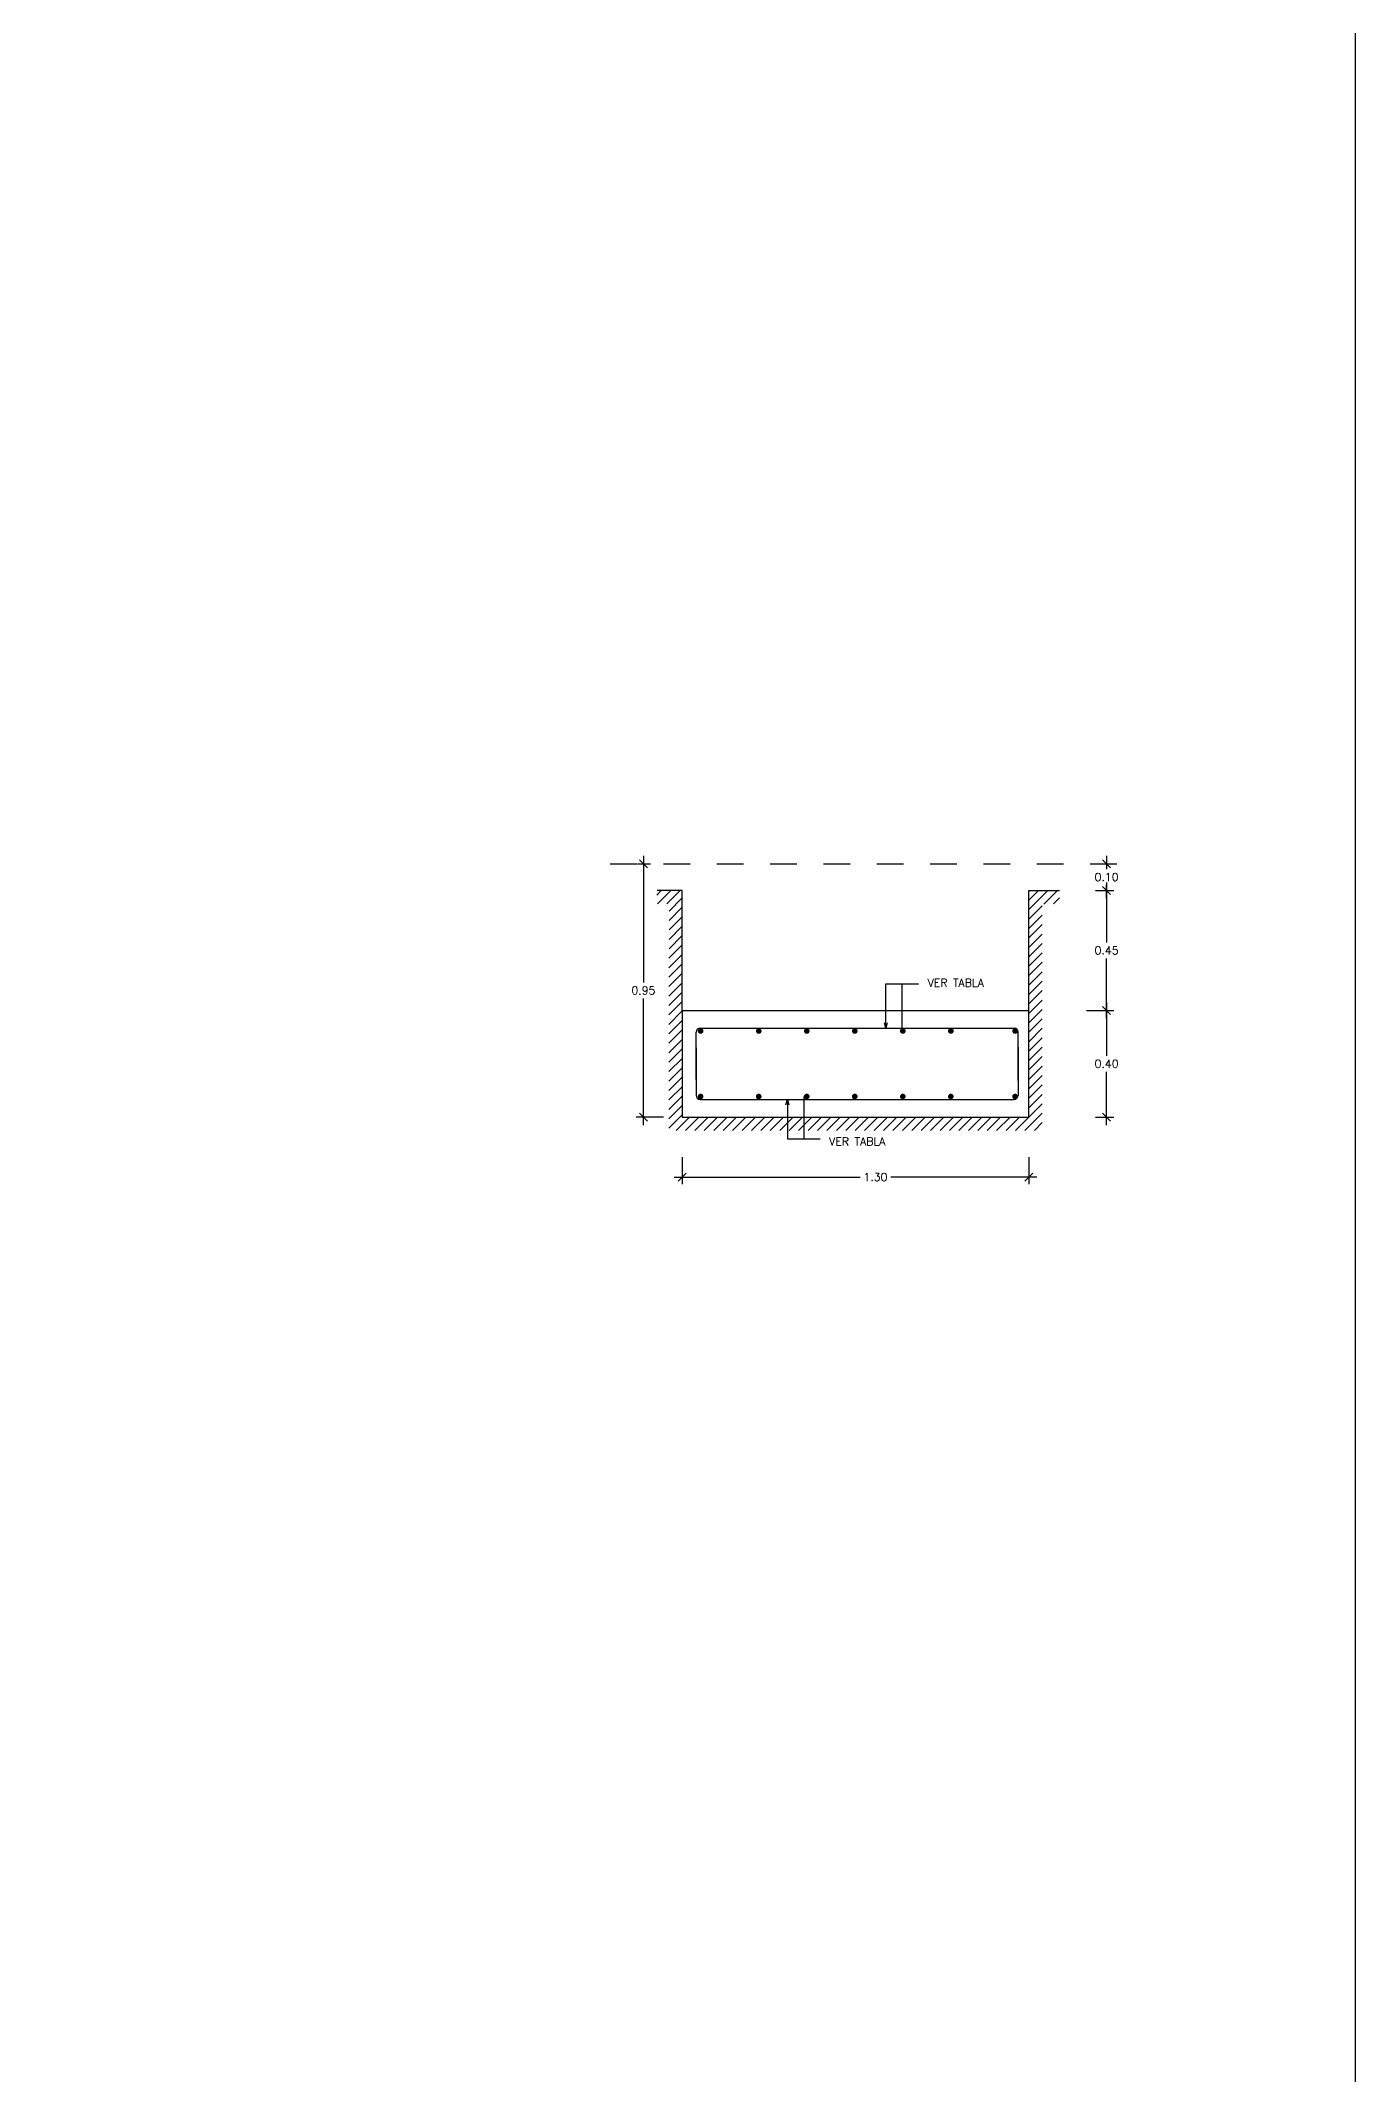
# Model space of a CAD drawing. Header units: metres. Extents: x -25 to 234, y -27 to 52.
# Drawn here: x 228.91 to 233.84, y -17.73 to -10.11 of the extents above; entities that cross this region are included whole.
import ezdxf

# ---------------------------------------------------------------- set-up
doc = ezdxf.new("R2010")
doc.units = ezdxf.units.M
doc.header["$LTSCALE"] = 0.1
doc.header["$MEASUREMENT"] = 0
doc.header["$PDMODE"] = 66
doc.linetypes.add('CONTINUA', pattern=[0])
doc.linetypes.add('HIDDEN2', pattern=[4.7625, 3.175, -1.5875])
for name, color, linetype in [('ACERO', 5, 'Continuous'), ('BORDES', 7, 'Continuous'), ('DimText', 4, 'Continuous'), ('DIMTEXTO', 4, 'Continuous'), ('DIMZAPATA', 4, 'Continuous'), ('HATCH', 8, 'Continuous'), ('Vigas Perfil', 1, 'Continuous'), ('XREF1$0$MUROS', 1, 'Continuous')]:
    doc.layers.add(name, color=color, linetype=linetype)
doc.styles.add('SMPLEX', font='simplex.shx')
doc.dimstyles.new('D-15', dxfattribs={"dimscale": 0.15, "dimtxt": 0.2, "dimasz": 0.2, "dimexe": 0.18, "dimexo": 0.2, "dimgap": 0.1, "dimtad": 0, "dimtih": 1, "dimtoh": 1, "dimzin": 0, "dimdsep": 46, "dimtxsty": 'SMPLEX', "dimblk": 'OBLIQUE', "dimcen": 0.09, "dimdle": 0.2, "dimclrd": 4, "dimclre": 4, "dimclrt": 4, "dimadec": 0, "dimazin": 0, "dimtfac": 1, "dimtofl": 0, "dimtmove": 0, "dimatfit": 3, "dimldrblk": 'OPEN30', "dimfxl": 0.5, "dimfxlon": 1, "dimtolj": 1, "dimtzin": 0, "dimarcsym": 0})
doc.dimstyles.new('DIM-10', dxfattribs={"dimscale": 0.1, "dimtxt": 0.2, "dimasz": 0.2, "dimexe": 0.2, "dimexo": 0.2, "dimgap": 0.1, "dimtad": 0, "dimtih": 1, "dimtoh": 1, "dimzin": 0, "dimdsep": 46, "dimtxsty": 'SMPLEX', "dimblk": 'OBLIQUE', "dimcen": 0.2, "dimclrd": 4, "dimclre": 4, "dimclrt": 4, "dimadec": 0, "dimazin": 0, "dimtfac": 1, "dimtmove": 0, "dimatfit": 3, "dimldrblk": 'OPEN30', "dimfxl": 0.6, "dimfxlon": 1, "dimtolj": 1, "dimtzin": 0, "dimarcsym": 0})

# ---------------------------------------------------------------- blocks, each defined once
blk = doc.blocks.new('_Oblique')
at = {"color": 0, "linetype": 'ByBlock', "lineweight": -2}
blk.add_line((-0.5, -0.5), (0.5, 0.5), dxfattribs=at)
blk = doc.blocks.new('*D189')
at = {"layer": 'Defpoints', "color": 0, "linetype": 'Continuous', "transparency": 16777216}
for p in [(232.8313, -13.1908), (232.8313, -13.2908), (232.9032, -13.2908)]:
    blk.add_point(p, dxfattribs=at)
at = {"layer": 'DimText', "color": 4, "linetype": 'Continuous', "lineweight": -2, "transparency": 16777216}
for p, q in [((232.9032, -13.1608), (232.9032, -13.2108)), ((232.8613, -13.1908), (232.9302, -13.1908)), ((232.8613, -13.2908), (232.9302, -13.2908)), ((232.9032, -13.3208), (232.9032, -13.2708))]:
    blk.add_line(p, q, dxfattribs=at)
at = {"layer": 'DimText', "color": 4, "linetype": 'Continuous', "lineweight": -2, "transparency": 16777216, "xscale": 0.03, "yscale": 0.03, "zscale": 0.03}
for p, rotation in [((232.9032, -13.1908), 90), ((232.9032, -13.2908), 270)]:
    blk.add_blockref('_Oblique', p, dxfattribs=dict(at, rotation=rotation))
at = {"layer": 'DimText', "color": 4, "linetype": 'Continuous', "lineweight": 0, "transparency": 16777216, "insert": (232.9032, -13.2408), "char_height": 0.03, "attachment_point": 5, "style": 'SMPLEX'}
blk.add_mtext('\\A1;0.10', dxfattribs=at)
blk = doc.blocks.new('_Open30')
at = {"layer": 'DIMTEXTO', "color": 0, "lineweight": -2}
for p, q in [((-1, 0.27), (0, 0)), ((0, 0), (-1, -0.27)), ((0, 0), (-1, 0))]:
    blk.add_line(p, q, dxfattribs=at)
blk = doc.blocks.new('*D190')
at = {"layer": 'Defpoints', "color": 0, "linetype": 'Continuous', "transparency": 16777216}
for p in [(232.5882, -13.7408), (232.9032, -13.7408), (232.8313, -14.1408)]:
    blk.add_point(p, dxfattribs=at)
at = {"layer": 'DimText', "color": 4, "linetype": 'Continuous', "lineweight": -2, "transparency": 16777216}
for p, q in [((232.9032, -13.7108), (232.9032, -13.9108)), ((232.8282, -13.7408), (232.9302, -13.7408)), ((232.9032, -14.1708), (232.9032, -13.9708)), ((232.8613, -14.1408), (232.9302, -14.1408))]:
    blk.add_line(p, q, dxfattribs=at)
at = {"layer": 'DimText', "color": 4, "linetype": 'Continuous', "lineweight": -2, "transparency": 16777216, "xscale": 0.03, "yscale": 0.03, "zscale": 0.03}
for p, rotation in [((232.9032, -13.7408), 90), ((232.9032, -14.1408), 270)]:
    blk.add_blockref('_Oblique', p, dxfattribs=dict(at, rotation=rotation))
at = {"layer": 'DimText', "color": 4, "linetype": 'Continuous', "lineweight": 0, "transparency": 16777216, "insert": (232.9032, -13.9408), "char_height": 0.03, "attachment_point": 5, "style": 'SMPLEX'}
blk.add_mtext('\\A1;0.40', dxfattribs=at)
blk = doc.blocks.new('*D191')
at = {"layer": 'Defpoints', "color": 0, "linetype": 'Continuous', "transparency": 16777216}
for p in [(232.8313, -13.2908), (232.5882, -13.7408), (232.9032, -13.7408)]:
    blk.add_point(p, dxfattribs=at)
at = {"layer": 'DimText', "color": 4, "linetype": 'Continuous', "lineweight": -2, "transparency": 16777216}
for p, q in [((232.9032, -13.2608), (232.9032, -13.4858)), ((232.8613, -13.2908), (232.9302, -13.2908)), ((232.9032, -13.7708), (232.9032, -13.5458)), ((232.8282, -13.7408), (232.9302, -13.7408))]:
    blk.add_line(p, q, dxfattribs=at)
at = {"layer": 'DimText', "color": 4, "linetype": 'Continuous', "lineweight": -2, "transparency": 16777216, "xscale": 0.03, "yscale": 0.03, "zscale": 0.03}
for p, rotation in [((232.9032, -13.2908), 90), ((232.9032, -13.7408), 270)]:
    blk.add_blockref('_Oblique', p, dxfattribs=dict(at, rotation=rotation))
at = {"layer": 'DimText', "color": 4, "linetype": 'Continuous', "lineweight": 0, "transparency": 16777216, "insert": (232.9032, -13.5158), "char_height": 0.03, "attachment_point": 5, "style": 'SMPLEX'}
blk.add_mtext('\\A1;0.45', dxfattribs=at)
blk = doc.blocks.new('*D192')
at = {"layer": 'Defpoints', "color": 0, "transparency": 16777216}
for p in [(231.3119, -13.8371), (232.6119, -13.8371), (232.6119, -14.3655)]:
    blk.add_point(p, dxfattribs=at)
at = {"layer": 'DIMTEXTO', "color": 4, "lineweight": -2, "transparency": 16777216}
for p, q in [((231.3119, -14.2905), (231.3119, -14.3925)), ((232.6119, -14.2905), (232.6119, -14.3925)), ((231.2819, -14.3655), (231.979, -14.3655)), ((232.6419, -14.3655), (232.0947, -14.3655))]:
    blk.add_line(p, q, dxfattribs=at)
at = {"layer": 'DIMTEXTO', "color": 4, "lineweight": -2, "transparency": 16777216, "xscale": 0.03, "yscale": 0.03, "zscale": 0.03, "rotation": 180}
blk.add_blockref('_Oblique', (231.3119, -14.3655), dxfattribs=at)
at = {"layer": 'DIMTEXTO', "color": 4, "lineweight": -2, "transparency": 16777216, "xscale": 0.03, "yscale": 0.03, "zscale": 0.03}
blk.add_blockref('_Oblique', (232.6119, -14.3655), dxfattribs=at)
at = {"layer": 'DIMTEXTO', "color": 4, "transparency": 16777216, "insert": (232.0369, -14.3655), "char_height": 0.03, "attachment_point": 5, "style": 'SMPLEX'}
blk.add_mtext('\\A1;1.30', dxfattribs=at)
blk = doc.blocks.new('*D193')
at = {"layer": 'Defpoints', "color": 0, "transparency": 16777216}
for p in [(231.1152, -13.1908), (231.1668, -13.1908), (231.2839, -14.1408)]:
    blk.add_point(p, dxfattribs=at)
at = {"layer": 'DIMTEXTO', "color": 4, "lineweight": -2, "transparency": 16777216}
for p, q in [((231.1668, -13.1608), (231.1668, -13.6358)), ((231.1452, -13.1908), (231.1938, -13.1908)), ((231.1668, -14.1708), (231.1668, -13.6958)), ((231.2418, -14.1408), (231.1398, -14.1408))]:
    blk.add_line(p, q, dxfattribs=at)
at = {"layer": 'DIMTEXTO', "color": 4, "lineweight": -2, "transparency": 16777216, "xscale": 0.03, "yscale": 0.03, "zscale": 0.03}
for p, rotation in [((231.1668, -13.1908), 90), ((231.1668, -14.1408), 270)]:
    blk.add_blockref('_Oblique', p, dxfattribs=dict(at, rotation=rotation))
at = {"layer": 'DIMTEXTO', "color": 4, "transparency": 16777216, "insert": (231.1668, -13.6658), "char_height": 0.03, "attachment_point": 5, "style": 'SMPLEX'}
blk.add_mtext('\\A1;0.95', dxfattribs=at)
blk = doc.blocks.new('*U187')
at = {"layer": 'ACERO', "const_width": 0.0106}
blk.add_lwpolyline([(-0.0053, 0, 1), (0.0053, 0, 1)], format="xyb", close=True, dxfattribs=at)
blk.add_lwpolyline([(-0.0053, 0, 1), (0.0053, 0, 1)], format="xyb", close=True, dxfattribs=at)
blk = doc.blocks.new('*U188')
at = {"layer": 'ACERO', "color": 0, "linetype": 'ByBlock', "lineweight": -2, "transparency": 16777216}
for p in [(0, 0), (0.18, 0), (0.36, 0), (0.54, 0), (0.72, 0)]:
    blk.add_blockref('*U187', p, dxfattribs=at)
blk = doc.blocks.new('*U194')
at = {"layer": 'ACERO', "const_width": 0.0106}
blk.add_lwpolyline([(-0.0053, 0, 1), (0.0053, 0, 1)], format="xyb", close=True, dxfattribs=at)
blk.add_lwpolyline([(-0.0053, 0, 1), (0.0053, 0, 1)], format="xyb", close=True, dxfattribs=at)
blk = doc.blocks.new('*U195')
at = {"layer": 'ACERO', "color": 0, "linetype": 'ByBlock', "lineweight": -2, "transparency": 16777216}
for p in [(0, 0), (0.18, 0), (0.36, 0), (0.54, 0), (0.72, 0)]:
    blk.add_blockref('*U194', p, dxfattribs=at)

msp = doc.modelspace()

# ---------------------------------------------------------------- hatches: boundary and pattern name
at = {"layer": 'HATCH'}
h = msp.add_hatch(dxfattribs=at)
h.set_pattern_fill('ANSI31', color=256, scale=0.2)
h.set_pattern_definition([(45, (80.849414, -20.875766), (-0.0176776695, 0.0176776695), [])])
h.paths.add_polyline_path([(231.3112, -13.2913), (231.2168, -13.2913), (231.2168, -13.3408), (231.2632, -13.3408), (231.2619, -14.1908), (232.6619, -14.1908), (232.6619, -13.3424), (232.7264, -13.3413), (232.7264, -13.2913), (232.6119, -13.2913), (232.6119, -14.1408), (231.3119, -14.1408)])

# ---------------------------------------------------------------- linework, layer by layer
at = {"layer": 'ACERO', "lineweight": -3}
for p, q in [((231.3643, -14), (231.3643, -13.8224)), ((231.3793, -13.8074), (232.5567, -13.8074)), ((232.5717, -14.003), (232.5717, -13.8224)), ((231.3643, -13.8817), (231.3643, -14.0593)), ((232.5717, -13.8787), (232.5717, -14.0593)), ((231.3793, -14.0743), (232.5567, -14.0743))]:
    msp.add_line(p, q, dxfattribs=at)
at = {"layer": 'ACERO', "const_width": 0.0106}
for points in [[(231.376, -13.818, -1), (231.3867, -13.818, -1)], [(232.5551, -13.818, -1), (232.5657, -13.818, -1)], [(231.376, -14.0637, 1), (231.3867, -14.0637, 1)], [(232.5551, -14.0637, 1), (232.5657, -14.0637, 1)]]:
    msp.add_lwpolyline(points, format="xyb", close=True, dxfattribs=at)
at = {"layer": 'ACERO', "lineweight": -3}
for centre, start, end in [((231.3793, -13.8224), 90, 180), ((232.5567, -13.8224), 0, 90), ((231.3793, -14.0593), 180, 270), ((232.5567, -14.0593), 270, 0)]:
    msp.add_arc(centre, 0.015, start, end, dxfattribs=at)
at = {"layer": 'BORDES', "color": 1}
msp.add_line((231.3119, -13.7408), (231.3119, -14.1408), dxfattribs=at)
at = {"layer": 'DIMTEXTO'}
for points in [[(232.1371, -13.8147), (232.1371, -13.6416), (232.1464, -13.6416)], [(231.7679, -14.0637), (231.7679, -14.2228), (231.7772, -14.2228)]]:
    msp.add_lwpolyline(points, dxfattribs=at)
at = {"layer": 'DIMZAPATA', "linetype": 'CONTINUA'}
msp.add_lwpolyline([(167.6608, 5.1894), (233.8358, 5.1894), (233.8358, -25.4004), (167.6608, -25.4004)], close=True, dxfattribs=at)
at = {"layer": 'HATCH'}
for points in [[(231.3119, -13.7408), (231.3119, -13.2913), (231.2181, -13.2913)], [(232.6119, -13.7408), (232.6119, -13.2913), (232.7264, -13.2913)]]:
    msp.add_lwpolyline(points, dxfattribs=at)
at = {"layer": 'Vigas Perfil', "lineweight": -3}
for p, q in [((231.3119, -13.7408), (232.6119, -13.7408)), ((232.6119, -14.1408), (232.6119, -13.7408)), ((231.3119, -14.1408), (232.6119, -14.1408))]:
    msp.add_line(p, q, dxfattribs=at)
at = {"layer": 'XREF1$0$MUROS', "color": 8, "linetype": 'HIDDEN2', "ltscale": 0.2}
msp.add_line((231.0419, -13.1908), (233.0223, -13.1908), dxfattribs=at)

# ---------------------------------------------------------------- block references
at = {"layer": 'ACERO', "linetype": 'CONTINUA', "xscale": -1, "rotation": 180}
msp.add_blockref('*U195', (231.5994, -13.818), dxfattribs=at)
at = {"layer": 'ACERO', "linetype": 'CONTINUA'}
msp.add_blockref('*U188', (231.5994, -14.0637), dxfattribs=at)

# ---------------------------------------------------------------- texts
at = {"layer": 'DIMTEXTO', "color": 4, "char_height": 0.03, "attachment_point": 5, "style": 'SMPLEX'}
for insert in [(232.3379, -13.6372), (231.9687, -14.2318)]:
    msp.add_mtext('\\A1;VER TABLA', dxfattribs=dict(at, insert=insert))

# ---------------------------------------------------------------- dimensions: what is measured, and where the dimension line sits
at = {"layer": 'DimText', "linetype": 'Continuous', "lineweight": 0}
for base, p1, p2, angle, picture, middle in [((232.9032, -13.2908), (232.8313, -13.1908), (232.8313, -13.2908), 90, '*D189', (232.9032, -13.2408)), ((232.9032, -13.7408), (232.8313, -13.2908), (232.5882, -13.7408), 90, '*D191', (232.9032, -13.5158)), ((232.9032, -13.7408), (232.8313, -14.1408), (232.5882, -13.7408), 270, '*D190', (232.9032, -13.9408))]:
    dim = msp.add_linear_dim(base=base, p1=p1, p2=p2, angle=angle, dimstyle='D-15', dxfattribs=at)
    dim.commit()
    dim.dimension.update_dxf_attribs({"geometry": picture, "text_midpoint": middle})
at = {"layer": 'DIMTEXTO'}
dim = msp.add_linear_dim(base=(231.1668, -13.1908), p1=(231.2839, -14.1408), p2=(231.1152, -13.1908), angle=90, dimstyle='D-15', dxfattribs=at)
dim.commit()
dim.dimension.update_dxf_attribs({"geometry": '*D193', "text_midpoint": (231.1668, -13.6658)})
dim = msp.add_linear_dim(base=(232.6119, -14.3655), p1=(231.3119, -13.8371), p2=(232.6119, -13.8371), dimstyle='D-15', dxfattribs=at)
dim.commit()
dim.dimension.update_dxf_attribs({"geometry": '*D192', "text_midpoint": (232.0369, -14.3655), "dimtype": 160})

# ---------------------------------------------------------------- leaders
at = {"layer": 'DimText', "linetype": 'Continuous', "lineweight": 0}
for points in [[(232.076, -13.8074), (232.076, -13.6416), (232.1987, -13.6416)], [(231.7068, -14.0743), (231.7068, -14.2228), (231.8295, -14.2228)]]:
    msp.add_leader(points, dimstyle='DIM-10', dxfattribs=at)

doc.saveas('drawing.dxf')
